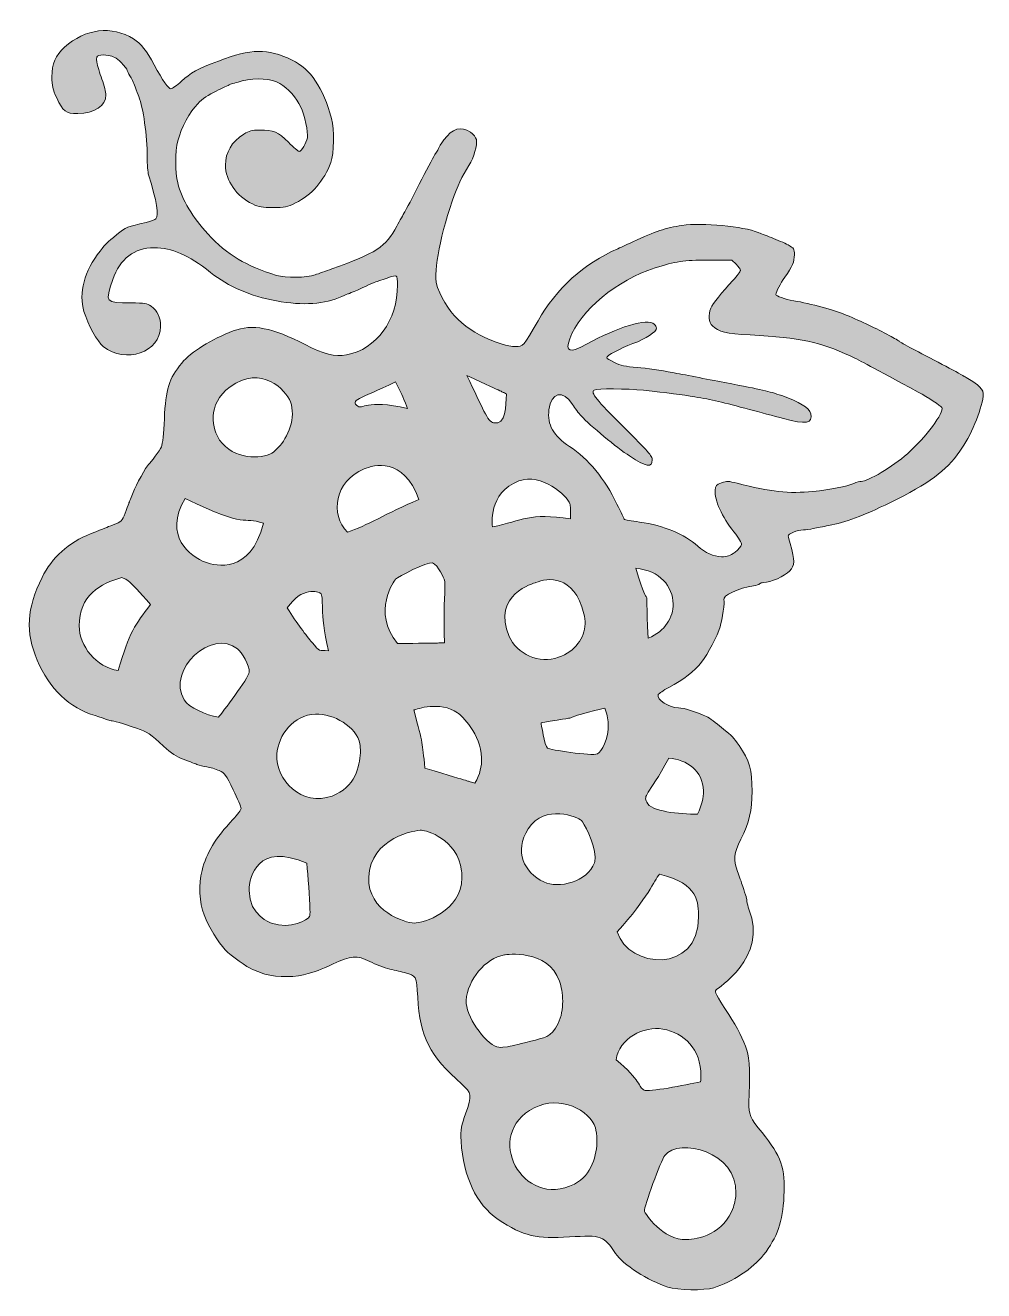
# Model space of a CAD drawing. Header units: inches. Extents: x 22 to 188, y -254 to -35.
import ezdxf

# ---------------------------------------------------------------- set-up
doc = ezdxf.new("R2010")
doc.units = ezdxf.units.IN
doc.header["$MEASUREMENT"] = 0
doc.layers.add('_U+0421_U+043B_U+043E_U+0439 1', color=7, linetype='Continuous')

msp = doc.modelspace()

# ---------------------------------------------------------------- hatches: boundary and pattern name
at = {"layer": '_U+0421_U+043B_U+043E_U+0439 1', "true_color": 0x875aa5}
h = msp.add_hatch(color=205, dxfattribs=at)
h.dxf.hatch_style = 2
edge = h.paths.add_edge_path()
edge.add_spline(control_points=[(187.43, -97.63), (187.01, -97.22), (186.36, -96.73), (185.99, -96.55), (185.62, -96.36), (185.16, -96.08), (184.95, -95.92), (184.75, -95.77), (183.25, -94.94), (181.62, -94.09), (180, -93.24), (177.61, -91.99), (176.32, -91.31), (175.03, -90.64), (173.83, -89.97), (173.66, -89.83), (173.48, -89.68), (172.65, -89.2), (171.81, -88.75), (169.56, -87.54), (167.06, -86.35), (164.36, -85.2), (162.36, -84.34), (158.25, -83.23), (155.24, -82.73), (153.65, -82.46), (152.16, -81.92), (152.16, -81.62), (152.16, -81.24), (152.95, -79.7), (153.7, -78.63), (155.02, -76.76), (155.36, -75.96), (155.36, -74.76), (155.36, -73.72), (155.31, -73.63), (154.28, -73.05), (153.68, -72.72), (152.38, -72.15), (151.38, -71.78), (150.38, -71.41), (149.35, -71.02), (149.08, -70.9), (146.52, -69.81), (139.48, -69.16), (135.88, -69.68), (133.05, -70.09), (131.29, -70.68), (127.38, -72.51), (126.7, -72.83), (125.51, -73.36), (124.75, -73.7), (118.87, -76.28), (114.05, -80.63), (110.92, -86.2), (108.42, -90.64), (108.34, -90.73), (107, -90.68), (106.41, -90.66), (105.37, -90.46), (104.69, -90.25), (98.95, -88.45), (95.5, -85.43), (93.5, -80.45), (92.67, -78.37), (93.7, -72.32), (96.06, -65.44), (96.98, -62.78), (97.7, -61.22), (98.94, -59.26), (99.82, -57.87), (100.43, -55.75), (100.23, -54.8), (100.15, -54.39), (99.73, -53.88), (99.19, -53.51), (97.55, -52.39), (96.07, -52.83), (94.61, -54.86), (94.12, -55.55), (93.72, -56.16), (93.72, -56.23), (93.72, -56.3), (93.42, -56.83), (93.06, -57.4), (92.69, -57.98), (91.46, -60.28), (90.32, -62.52), (89.18, -64.76), (88.05, -66.92), (87.81, -67.33), (87.57, -67.74), (86.96, -68.85), (86.45, -69.8), (84.53, -73.39), (82.87, -74.48), (75.15, -77.22), (74.17, -77.56), (72.88, -78.02), (72.27, -78.24), (70.86, -78.75), (67.12, -78.8), (65.61, -78.33), (60.17, -76.66), (57.17, -74.85), (53.67, -71.12), (51.07, -68.36), (49.22, -65.23), (48.46, -62.31), (47.99, -60.51), (48, -56.84), (48.48, -55), (49.08, -52.71), (50.55, -49.95), (51.92, -48.57), (52.72, -47.76), (53.85, -46.99), (55.13, -46.38), (56.22, -45.86), (57.28, -45.35), (57.49, -45.25), (57.7, -45.15), (58.67, -44.87), (59.64, -44.63), (62.11, -44.03), (64.68, -44.21), (66.18, -45.09), (67.53, -45.88), (69.08, -47.6), (69.77, -49.07), (70.48, -50.57), (71.11, -53.52), (70.93, -54.46), (70.75, -55.42), (69.91, -56.84), (69.52, -56.84), (69.37, -56.84), (68.52, -56.13), (67.65, -55.25), (65.87, -53.46), (65.13, -53.15), (62.64, -53.15), (61.29, -53.14), (60.84, -53.26), (59.92, -53.84), (57.8, -55.19), (56.73, -56.98), (56.73, -59.21), (56.73, -61.85), (58.68, -64.65), (61.42, -65.95), (62.57, -66.49), (63.11, -66.59), (65, -66.59), (67.02, -66.59), (67.37, -66.51), (68.89, -65.77), (71.68, -64.39), (73.85, -61.91), (75, -58.77), (75.58, -57.17), (75.65, -53.09), (75.12, -51.12), (73.72, -45.88), (71.43, -42.49), (68.27, -41), (63.91, -38.94), (61.29, -38.98), (55.5, -41.18), (52.01, -42.5), (50.62, -43.26), (49.11, -44.66), (48.31, -45.39), (47.49, -45.99), (47.28, -45.99), (46.81, -45.99), (45.85, -44.6), (44.38, -41.83), (43.14, -39.47), (42.06, -38.12), (40.82, -37.35), (36.99, -34.98), (32.43, -35.53), (28.82, -38.79), (27.28, -40.18), (26.65, -41.67), (26.65, -43.9), (26.65, -45.51), (26.77, -46.03), (27.48, -47.55), (28.62, -50.01), (28.96, -50.26), (31.15, -50.26), (33.99, -50.26), (36.02, -48.92), (36.02, -47.06), (36.02, -46.6), (35.7, -45.37), (35.31, -44.32), (34.91, -43.27), (34.52, -41.95), (34.44, -41.38), (34.31, -40.48), (34.36, -40.33), (34.81, -40.19), (35.1, -40.1), (35.83, -40.1), (36.44, -40.19), (37.31, -40.32), (37.79, -40.59), (38.64, -41.44), (39.23, -42.04), (39.72, -42.65), (39.72, -42.8), (39.72, -42.95), (39.93, -43.37), (40.18, -43.73), (40.43, -44.09), (40.83, -44.94), (41.07, -45.62), (41.3, -46.3), (41.59, -47.08), (41.7, -47.35), (42.48, -49.21), (43.17, -54.13), (43.17, -57.81), (43.17, -59.09), (43.28, -60.48), (43.4, -60.9), (44.84, -65.57), (45.23, -67.87), (44.68, -68.52), (44.53, -68.7), (43.77, -68.99), (42.99, -69.16), (39.8, -69.85), (39.41, -70.01), (37.91, -71.25), (36.09, -72.76), (36.12, -72.72), (35.01, -74.11), (32.27, -77.56), (31.24, -81.39), (32.21, -84.6), (32.88, -86.84), (34.55, -89.86), (35.54, -90.65), (39.44, -93.74), (45.47, -91.64), (45.48, -87.19), (45.49, -85.58), (44.98, -84.5), (43.85, -83.69), (43.13, -83.17), (42.77, -83.12), (40.34, -83.11), (35.84, -83.09), (35.83, -83.08), (37.22, -79.05), (38.46, -75.44), (40.92, -73.55), (44.37, -73.55), (47.48, -73.55), (50.23, -74.75), (54.14, -77.83), (57.29, -80.3), (61.07, -81.93), (65.58, -82.76), (70.09, -83.59), (74.03, -83.33), (76.89, -82), (77.46, -81.73), (77.99, -81.51), (78.05, -81.51), (78.12, -81.51), (78.81, -81.22), (79.6, -80.87), (82.02, -79.77), (82.66, -79.49), (83.33, -79.28), (83.69, -79.17), (84.46, -78.9), (85.04, -78.69), (85.63, -78.47), (86.21, -78.36), (86.34, -78.44), (86.47, -78.52), (86.57, -79.21), (86.57, -79.99), (86.56, -86.16), (82.94, -91.12), (77.71, -92.12), (75.79, -92.48), (73.65, -91.95), (70.54, -90.33), (64.83, -87.36), (61.43, -86.72), (58.09, -87.97), (54.28, -89.4), (50.77, -91.59), (49.16, -93.53), (46.92, -96.24), (46.37, -98.01), (46.14, -103.22), (46.03, -105.74), (45.84, -107.57), (45.63, -108.03), (45.33, -108.68), (43.82, -110.78), (43.4, -111.11), (43.02, -111.42), (41.2, -114.7), (40.71, -115.98), (40.41, -116.76), (40.07, -117.63), (39.96, -117.9), (39.85, -118.17), (39.57, -118.92), (39.34, -119.56), (38.84, -120.93), (38.72, -121.05), (37.25, -121.6), (36.03, -122.06), (35.9, -122.11), (33.43, -123.09), (29.48, -124.67), (26.65, -127.2), (24.94, -130.69), (22.27, -136.14), (22.04, -140.12), (24.11, -145.05), (26.17, -149.97), (29.77, -153.4), (34.17, -154.65), (34.99, -154.89), (35.84, -155.17), (36.08, -155.3), (36.31, -155.42), (36.68, -155.52), (36.9, -155.52), (37.3, -155.52), (38.73, -155.94), (41.32, -156.81), (43.13, -157.42), (43.79, -157.86), (46.01, -159.94), (47.37, -161.22), (48.12, -161.7), (49.58, -162.26), (50.6, -162.64), (51.65, -163.05), (51.93, -163.16), (52.2, -163.28), (52.9, -163.44), (53.48, -163.52), (54.06, -163.6), (55.03, -163.9), (55.63, -164.18), (56.65, -164.66), (56.82, -164.88), (58.09, -167.5), (58.83, -169.05), (59.45, -170.5), (59.45, -170.72), (59.45, -170.95), (58.81, -171.82), (58.03, -172.65), (54.99, -175.9), (53.47, -178.42), (52.67, -181.49), (52.05, -183.85), (52.21, -187.08), (53.04, -189.19), (53.93, -191.45), (55.41, -193.88), (56.71, -195.24), (57.74, -196.31), (60.49, -198.3), (61.42, -198.65), (61.89, -198.83), (62.5, -199.07), (62.77, -199.18), (64.69, -199.96), (68.03, -200.13), (70.29, -199.56), (72.52, -199), (73.09, -198.78), (75.38, -197.68), (78.43, -196.22), (79.54, -196.15), (81.77, -197.28), (82.71, -197.76), (84.26, -198.34), (85.21, -198.57), (86.16, -198.8), (87.38, -199.09), (87.92, -199.22), (89.78, -199.67), (89.84, -199.78), (90.06, -203.43), (90.5, -210.5), (91.99, -213.46), (97.74, -218.56), (99.44, -220.08), (99.48, -220.39), (98.37, -223.66), (97.71, -225.6), (97.44, -226.31), (97.58, -228.41), (98.02, -234.69), (100.16, -239.23), (104, -242.02), (108.54, -244.9), (110.6, -245.4), (116.4, -245.02), (121.93, -244.66), (122.34, -244.8), (124.36, -247.89), (125.6, -249.78), (130.04, -252.63), (133.42, -253.71), (135.18, -254.27), (139.7, -254.33), (141.4, -253.82), (144.53, -252.87), (148.21, -250.44), (150.02, -248.13), (152.38, -245.13), (153.34, -242.34), (153.56, -237.97), (153.8, -233.06), (153.09, -231.02), (149.75, -226.93), (147.74, -224.46), (147.38, -223.65), (147.48, -221.75), (147.72, -217.25), (147.59, -214.08), (147.12, -212.62), (146.54, -210.83), (145.49, -208.77), (143.98, -206.45), (141.62, -202.82), (141.53, -202.64), (141.78, -202.19), (141.91, -201.96), (150.86, -196.6), (147.48, -188.2), (147.12, -187.31), (147.1, -186.25), (146.99, -185.98), (146.88, -185.71), (146.62, -184.93), (146.41, -184.25), (146.2, -183.57), (145.8, -182.41), (145.52, -181.67), (144.73, -179.58), (144.84, -178.53), (146.09, -176.04), (147.53, -173.19), (148.01, -171.14), (148.02, -167.75), (148.04, -164.07), (147.55, -162.33), (145.77, -159.83), (144.71, -158.34), (144.79, -158.42), (142.73, -156.69), (141.82, -155.92), (140.66, -155.07), (140.14, -154.81), (138.78, -154.11), (136.16, -153.3), (135.3, -153.3), (133.61, -153.3), (131.43, -151.86), (131.77, -150.98), (131.84, -150.81), (132.66, -150.26), (133.61, -149.76), (136.1, -148.46), (138.08, -146.92), (139.27, -145.36), (140.35, -143.96), (142.03, -140.77), (142.5, -139.23), (142.86, -138.04), (143.32, -134.81), (143.16, -134.55), (142.76, -133.91), (145.77, -132.49), (148.28, -132.14), (148.79, -132.07), (149.27, -131.92), (149.34, -131.8), (149.42, -131.68), (149.72, -131.59), (150.01, -131.58), (151.24, -131.58), (153.72, -130.47), (154.53, -129.58), (155.46, -128.56), (155.48, -127.85), (154.63, -124.8), (154.47, -124.26), (154.33, -123.67), (154.3, -123.49), (154.25, -123.12), (155.89, -122.47), (156.92, -122.46), (157.3, -122.46), (158.08, -122.36), (158.64, -122.23), (159.21, -122.1), (160.4, -121.87), (161.28, -121.7), (164.18, -121.17), (167.32, -120), (171.92, -117.74), (178.83, -114.35), (181.55, -112.35), (184.07, -108.81), (185.92, -106.21), (187.75, -101.86), (188.09, -99.26), (188.18, -98.53), (188.08, -98.26), (187.43, -97.63)], knot_values=[0, 0, 0, 0, 1, 1, 1, 2, 2, 2, 3, 3, 3, 4, 4, 4, 5, 5, 5, 6, 6, 6, 7, 7, 7, 8, 8, 8, 9, 9, 9, 10, 10, 10, 11, 11, 11, 12, 12, 12, 13, 13, 13, 14, 14, 14, 15, 15, 15, 16, 16, 16, 17, 17, 17, 18, 18, 18, 19, 19, 19, 20, 20, 20, 21, 21, 21, 22, 22, 22, 23, 23, 23, 24, 24, 24, 25, 25, 25, 26, 26, 26, 27, 27, 27, 28, 28, 28, 29, 29, 29, 30, 30, 30, 31, 31, 31, 32, 32, 32, 33, 33, 33, 34, 34, 34, 35, 35, 35, 36, 36, 36, 37, 37, 37, 38, 38, 38, 39, 39, 39, 40, 40, 40, 41, 41, 41, 42, 42, 42, 43, 43, 43, 44, 44, 44, 45, 45, 45, 46, 46, 46, 47, 47, 47, 48, 48, 48, 49, 49, 49, 50, 50, 50, 51, 51, 51, 52, 52, 52, 53, 53, 53, 54, 54, 54, 55, 55, 55, 56, 56, 56, 57, 57, 57, 58, 58, 58, 59, 59, 59, 60, 60, 60, 61, 61, 61, 62, 62, 62, 63, 63, 63, 64, 64, 64, 65, 65, 65, 66, 66, 66, 67, 67, 67, 68, 68, 68, 69, 69, 69, 70, 70, 70, 71, 71, 71, 72, 72, 72, 73, 73, 73, 74, 74, 74, 75, 75, 75, 76, 76, 76, 77, 77, 77, 78, 78, 78, 79, 79, 79, 80, 80, 80, 81, 81, 81, 82, 82, 82, 83, 83, 83, 84, 84, 84, 85, 85, 85, 86, 86, 86, 87, 87, 87, 88, 88, 88, 89, 89, 89, 90, 90, 90, 91, 91, 91, 92, 92, 92, 93, 93, 93, 94, 94, 94, 95, 95, 95, 96, 96, 96, 97, 97, 97, 98, 98, 98, 99, 99, 99, 100, 100, 100, 101, 101, 101, 102, 102, 102, 103, 103, 103, 104, 104, 104, 105, 105, 105, 106, 106, 106, 107, 107, 107, 108, 108, 108, 109, 109, 109, 110, 110, 110, 111, 111, 111, 112, 112, 112, 113, 113, 113, 114, 114, 114, 115, 115, 115, 116, 116, 116, 117, 117, 117, 118, 118, 118, 119, 119, 119, 120, 120, 120, 121, 121, 121, 122, 122, 122, 123, 123, 123, 124, 124, 124, 125, 125, 125, 126, 126, 126, 127, 127, 127, 128, 128, 128, 129, 129, 129, 130, 130, 130, 131, 131, 131, 132, 132, 132, 133, 133, 133, 134, 134, 134, 135, 135, 135, 136, 136, 136, 137, 137, 137, 138, 138, 138, 139, 139, 139, 140, 140, 140, 141, 141, 141, 142, 142, 142, 143, 143, 143, 144, 144, 144, 145, 145, 145, 146, 146, 146, 147, 147, 147, 148, 148, 148, 149, 149, 149, 150, 150, 150, 151, 151, 151, 152, 152, 152, 153, 153, 153, 154, 154, 154, 155, 155, 155, 156, 156, 156, 157, 157, 157, 158, 158, 158, 159, 159, 159, 160, 160, 160, 161, 161, 161, 162, 162, 162, 163, 163, 163, 164, 164, 164, 165, 165, 165, 166, 166, 166, 167, 167, 167, 168, 168, 168, 169, 169, 169, 170, 170, 170, 171, 171, 171, 172, 172, 172, 173, 173, 173, 174, 174, 174, 175, 175, 175, 176, 176, 176, 176], degree=3, periodic=1)
edge = h.paths.add_edge_path()
edge.add_spline(control_points=[(38.12, -146.84), (34.32, -146.26), (31.4, -142.59), (31.37, -139.07), (31.33, -133.9), (35.04, -131.72), (38.78, -130.7), (39.92, -131.28), (39.55, -130.63), (43.76, -135.41), (41, -138.86), (40.12, -140.16), (38.12, -146.84)], knot_values=[0, 0, 0, 0, 1, 1, 1, 2, 2, 2, 3, 3, 3, 4, 4, 4, 4], degree=3, periodic=1)
edge = h.paths.add_edge_path()
edge.add_spline(control_points=[(107.61, -113.97), (111.57, -112.54), (115.97, -116.49), (116.44, -117.91), (116.5, -118.1), (116.53, -118.4), (116.54, -118.83), (116.55, -119.26), (116.54, -119.83), (116.53, -120.54), (109.37, -119.42), (108.34, -120.86), (103.01, -121.92), (103.01, -121.84), (102.16, -115.94), (107.61, -113.97)], knot_values=[0, 0, 0, 0, 1, 1, 1, 2, 2, 2, 3, 3, 3, 4, 4, 4, 5, 5, 5, 5], degree=3, periodic=1)
edge = h.paths.add_edge_path()
edge.add_spline(control_points=[(105.92, -140.92), (102.78, -133.6), (110.35, -131.65), (110.52, -131.58), (112.52, -130.75), (117.14, -130.07), (118.88, -136.98), (119.03, -137.57), (119.1, -138.16), (119.08, -138.74), (119, -141.23), (117.38, -143.45), (114.49, -144.54), (111.16, -145.8), (107.21, -143.92), (105.92, -140.92)], knot_values=[0, 0, 0, 0, 1, 1, 1, 2, 2, 2, 3, 3, 3, 4, 4, 4, 5, 5, 5, 5], degree=3, periodic=1)
edge = h.paths.add_edge_path()
edge.add_spline(control_points=[(118.47, -172.83), (118.69, -173.02), (120.83, -176.74), (120.83, -179.2), (120.83, -179.55), (120.79, -179.87), (120.69, -180.16), (119.52, -183.5), (114.45, -184.68), (111.93, -183.48), (108.47, -181.83), (106.73, -178.2), (109.23, -174.28), (112.09, -169.8), (117.84, -172.28), (118.47, -172.83)], knot_values=[0, 0, 0, 0, 1, 1, 1, 2, 2, 2, 3, 3, 3, 4, 4, 4, 5, 5, 5, 5], degree=3, periodic=1)
edge = h.paths.add_edge_path()
edge.add_spline(control_points=[(105.46, -98.9), (105.34, -100.93), (105.4, -104.3), (103.21, -103.91), (102.18, -103.73), (101.33, -101.36), (98.58, -95.7), (105.94, -99.08), (104.2, -98.26), (105.46, -98.9)], knot_values=[0, 0, 0, 0, 1, 1, 1, 2, 2, 2, 3, 3, 3, 3], degree=3, periodic=1)
edge = h.paths.add_edge_path()
edge.add_spline(control_points=[(92.65, -128.18), (93.56, -128.44), (94.68, -131.01), (94.71, -131.14), (94.87, -131.77), (94.65, -134.36), (94.64, -138.02), (94.63, -139.24), (94.65, -140.58), (94.72, -142.01), (93.48, -142.06), (94.72, -142.06), (86.54, -142.15), (82.08, -136.59), (86.02, -131.22), (86.23, -131.01), (86.63, -130.62), (91.66, -127.9), (92.65, -128.18)], knot_values=[0, 0, 0, 0, 1, 1, 1, 2, 2, 2, 3, 3, 3, 4, 4, 4, 5, 5, 5, 6, 6, 6, 6], degree=3, periodic=1)
edge = h.paths.add_edge_path()
edge.add_spline(control_points=[(86.22, -96.8), (87.46, -99.34), (87.12, -98.56), (88.32, -101.38), (80.93, -99.73), (80.51, -101.63), (79.68, -101.01), (78.29, -99.98), (79.71, -99.86), (86.22, -96.8)], knot_values=[0, 0, 0, 0, 1, 1, 1, 2, 2, 2, 3, 3, 3, 3], degree=3, periodic=1)
edge = h.paths.add_edge_path()
edge.add_spline(control_points=[(80.77, -111.88), (82.38, -111.21), (87.52, -109.64), (90.27, -117.18), (84.6, -119.61), (81.16, -121.74), (77.89, -122.85), (74.78, -119.76), (75.69, -113.97), (80.77, -111.88)], knot_values=[0, 0, 0, 0, 1, 1, 1, 2, 2, 2, 3, 3, 3, 3], degree=3, periodic=1)
edge = h.paths.add_edge_path()
edge.add_spline(control_points=[(73.17, -133.4), (73.99, -134.16), (72.86, -136.47), (74.61, -143.39), (72.88, -143.34), (73.15, -143.63), (71.75, -141.97), (70.78, -140.82), (69.07, -138.64), (67.46, -135.97), (69.9, -132.24), (72.92, -133.17), (73.17, -133.4)], knot_values=[0, 0, 0, 0, 1, 1, 1, 2, 2, 2, 3, 3, 3, 4, 4, 4, 4], degree=3, periodic=1)
edge = h.paths.add_edge_path()
edge.add_spline(control_points=[(57.54, -97.66), (63, -93.69), (67.25, -98.22), (67.99, -100.25), (68.25, -100.94), (68.35, -101.65), (68.34, -102.36), (68.3, -105.42), (66.11, -108.35), (64.79, -109.13), (62.96, -110.21), (58.12, -110.33), (55.73, -106.89), (54.49, -105.1), (53.38, -100.68), (57.54, -97.66)], knot_values=[0, 0, 0, 0, 1, 1, 1, 2, 2, 2, 3, 3, 3, 4, 4, 4, 5, 5, 5, 5], degree=3, periodic=1)
edge = h.paths.add_edge_path()
edge.add_spline(control_points=[(49.73, -117), (60.98, -122.45), (59.39, -119.93), (63.34, -121.31), (60.96, -130.27), (55.09, -128.69), (53.26, -128.05), (50.67, -127.15), (45.88, -123.47), (49.73, -117)], knot_values=[0, 0, 0, 0, 1, 1, 1, 2, 2, 2, 3, 3, 3, 3], degree=3, periodic=1)
edge = h.paths.add_edge_path()
edge.add_spline(control_points=[(55.5, -154.94), (53.38, -154.51), (50.37, -153.3), (49.55, -151.88), (46.54, -146.67), (54.34, -139.45), (58.85, -143.09), (59.51, -143.63), (60.96, -145.97), (60.86, -147.1), (60.77, -148.15), (56.14, -154.2), (55.5, -154.94)], knot_values=[0, 0, 0, 0, 1, 1, 1, 2, 2, 2, 3, 3, 3, 4, 4, 4, 4], degree=3, periodic=1)
edge = h.paths.add_edge_path()
edge.add_spline(control_points=[(71.31, -189.49), (71.01, -190.04), (68.07, -191.81), (64.71, -190.61), (64.65, -190.59), (60.86, -189.39), (60.84, -184.95), (60.83, -182.54), (62.3, -176.56), (70.84, -180.22), (71.05, -182.47), (71.37, -186.27), (71.39, -188.25), (71.4, -188.91), (71.38, -189.36), (71.31, -189.49)], knot_values=[0, 0, 0, 0, 1, 1, 1, 2, 2, 2, 3, 3, 3, 4, 4, 4, 5, 5, 5, 5], degree=3, periodic=1)
edge = h.paths.add_edge_path()
edge.add_spline(control_points=[(80.12, -161.12), (80.04, -163.35), (79.23, -167.12), (75.22, -168.58), (70.01, -170.49), (65.35, -165.85), (65.65, -161.32), (65.87, -157.99), (68.53, -154.53), (72.33, -154.38), (75.46, -154.26), (79.48, -156.55), (80.04, -159.55), (80.08, -159.81), (80.14, -160.38), (80.12, -161.12)], knot_values=[0, 0, 0, 0, 1, 1, 1, 2, 2, 2, 3, 3, 3, 4, 4, 4, 5, 5, 5, 5], degree=3, periodic=1)
edge = h.paths.add_edge_path()
edge.add_spline(control_points=[(89.42, -190.6), (87.93, -190.58), (81.35, -188.61), (81.58, -182.66), (81.84, -175.74), (89.82, -174.46), (90.74, -174.51), (91.49, -174.55), (96.93, -175.95), (97.67, -181.56), (97.72, -181.98), (97.75, -182.39), (97.74, -182.78), (97.65, -188.59), (91.05, -190.63), (89.42, -190.6)], knot_values=[0, 0, 0, 0, 1, 1, 1, 2, 2, 2, 3, 3, 3, 4, 4, 4, 5, 5, 5, 5], degree=3, periodic=1)
edge = h.paths.add_edge_path()
edge.add_spline(control_points=[(91.32, -163.74), (90.8, -159.03), (91.05, -159.93), (89.4, -153.67), (89.95, -153.52), (93.81, -152.07), (96.97, -154.15), (97.7, -154.63), (101.01, -157.86), (101.14, -161.99), (101.18, -163.36), (100.87, -164.84), (99.98, -166.34), (97.86, -165.74), (100.56, -166.53), (91.32, -163.74)], knot_values=[0, 0, 0, 0, 1, 1, 1, 2, 2, 2, 3, 3, 3, 4, 4, 4, 5, 5, 5, 5], degree=3, periodic=1)
edge = h.paths.add_edge_path()
edge.add_spline(control_points=[(103.79, -212.05), (101.68, -211.46), (98.29, -206.58), (98.46, -204.02), (98.69, -200.4), (101.8, -196.71), (105.1, -196.12), (105.37, -196.07), (112.63, -195.04), (114.64, -200.66), (114.97, -201.58), (115.19, -202.84), (115.2, -204.15), (115.2, -205.47), (114.98, -206.85), (114.41, -208.01), (113.21, -210.5), (111.95, -210.5), (109.66, -211.07), (107.17, -211.69), (106.08, -212.01), (105.6, -212.06), (104.21, -212.21), (104.34, -212.21), (103.79, -212.05)], knot_values=[0, 0, 0, 0, 1, 1, 1, 2, 2, 2, 3, 3, 3, 4, 4, 4, 5, 5, 5, 6, 6, 6, 7, 7, 7, 8, 8, 8, 8], degree=3, periodic=1)
edge = h.paths.add_edge_path()
edge.add_spline(control_points=[(117.22, -235.85), (108.27, -240.39), (101.18, -227.22), (110.25, -222.63), (114.72, -220.37), (119.95, -223.04), (120.86, -226.08), (121.01, -226.61), (121.12, -227.35), (121.13, -228.2), (121.15, -230.75), (120.29, -234.3), (117.22, -235.85)], knot_values=[0, 0, 0, 0, 1, 1, 1, 2, 2, 2, 3, 3, 3, 4, 4, 4, 4], degree=3, periodic=1)
edge = h.paths.add_edge_path()
edge.add_spline(control_points=[(121.21, -161.28), (120.3, -161.71), (112.79, -160.51), (112.55, -160.31), (112.07, -159.9), (111.45, -155.92), (111.44, -155.88), (121.03, -154.31), (112.22, -155.9), (122.48, -153.33), (122.87, -154.25), (123.05, -155.18), (123.09, -156.06), (123.19, -158.7), (121.96, -160.92), (121.21, -161.28)], knot_values=[0, 0, 0, 0, 1, 1, 1, 2, 2, 2, 3, 3, 3, 4, 4, 4, 5, 5, 5, 5], degree=3, periodic=1)
edge = h.paths.add_edge_path()
edge.add_spline(control_points=[(124.45, -214.29), (124.96, -210.62), (129.3, -208.37), (132.56, -208.98), (136.2, -209.65), (139.21, -212.37), (139.15, -217.13), (139.15, -217.45), (139.13, -217.78), (139.1, -218.11), (136.44, -218.71), (130.02, -219.92), (129.31, -219.57), (128.36, -219.12), (128.75, -217.85), (124.45, -214.29)], knot_values=[0, 0, 0, 0, 1, 1, 1, 2, 2, 2, 3, 3, 3, 4, 4, 4, 5, 5, 5, 5], degree=3, periodic=1)
edge = h.paths.add_edge_path()
edge.add_spline(control_points=[(124.65, -192.15), (130.17, -185.98), (130.91, -183.38), (132, -182.13), (138.85, -183.72), (138.72, -187.23), (138.73, -189.54), (138.77, -199.54), (126.62, -198.47), (124.65, -192.15)], knot_values=[0, 0, 0, 0, 1, 1, 1, 2, 2, 2, 3, 3, 3, 3], degree=3, periodic=1)
edge = h.paths.add_edge_path()
edge.add_spline(control_points=[(145.23, -237.45), (145.2, -238.19), (145.05, -238.99), (144.78, -239.83), (143.25, -244.54), (138.49, -245.43), (136.7, -245.48), (132.53, -245.6), (129.42, -240.9), (129.36, -240.51), (129.26, -239.88), (132.23, -231.72), (132.88, -230.89), (135.36, -227.73), (145.52, -230.25), (145.23, -237.45)], knot_values=[0, 0, 0, 0, 1, 1, 1, 2, 2, 2, 3, 3, 3, 4, 4, 4, 5, 5, 5, 5], degree=3, periodic=1)
edge = h.paths.add_edge_path()
edge.add_spline(control_points=[(133.6, -162.02), (136.68, -162.26), (139.55, -164.19), (139.59, -167.7), (139.6, -168.86), (139.3, -170.21), (138.59, -171.72), (135.41, -171.74), (130.47, -171.28), (129.76, -169.66), (129.19, -168.33), (129.79, -168.94), (133.6, -162.02)], knot_values=[0, 0, 0, 0, 1, 1, 1, 2, 2, 2, 3, 3, 3, 4, 4, 4, 4], degree=3, periodic=1)
edge = h.paths.add_edge_path()
edge.add_spline(control_points=[(130.03, -141.24), (129.36, -128.89), (130.6, -138.58), (127.88, -129.11), (132.03, -129.44), (134.33, -132.31), (134.35, -135.28), (134.37, -137.59), (133, -139.96), (130.03, -141.24)], knot_values=[0, 0, 0, 0, 1, 1, 1, 2, 2, 2, 3, 3, 3, 3], degree=3, periodic=1)
edge = h.paths.add_edge_path()
edge.add_spline(control_points=[(174.97, -109.24), (172.34, -111.54), (168.15, -114.04), (166.94, -114.04), (166.72, -114.04), (166.15, -114.2), (165.67, -114.4), (164.44, -114.91), (161.61, -115.47), (158.59, -115.78), (154.46, -116.21), (151.2, -115.86), (145.45, -114.37), (143.94, -113.98), (143.66, -113.97), (142.73, -114.3), (141.79, -114.62), (141.69, -114.74), (141.62, -115.59), (141.48, -117.29), (142.79, -120.18), (144.89, -122.79), (145.72, -123.83), (146.25, -124.71), (146.2, -125), (146.17, -125.27), (145.65, -125.85), (145.07, -126.3), (144.17, -126.98), (143.8, -127.11), (142.73, -127.1), (141.4, -127.09), (139.88, -126.41), (138.61, -125.27), (136.26, -123.15), (132.83, -121.72), (128.53, -121.09), (127.13, -120.88), (125.95, -120.68), (125.91, -120.64), (125.88, -120.61), (125.29, -119.41), (124.6, -117.98), (122.5, -113.61), (119.64, -110.14), (116.39, -107.99), (113.54, -106.11), (112.5, -104.26), (112.81, -101.64), (113.17, -98.57), (115.26, -98.09), (116.89, -100.7), (117.28, -101.32), (117.97, -102.23), (118.43, -102.73), (119.88, -104.31), (124.64, -108.24), (126.8, -109.64), (129.74, -111.56), (130.72, -111.72), (130.72, -110.28), (130.72, -109.63), (130.04, -108.86), (125.8, -104.65), (120.99, -99.9), (119.99, -98.64), (120.67, -98.21), (121.11, -97.93), (126.35, -97.95), (129.2, -98.25), (133.34, -98.69), (135.96, -99.02), (138.12, -99.38), (140.99, -99.87), (142.98, -100.33), (147.61, -101.58), (149.24, -102.02), (151.88, -102.73), (153.47, -103.16), (157.35, -104.21), (158.61, -103.98), (158.19, -102.31), (157.93, -101.27), (156.25, -100.22), (153.16, -99.18), (150.72, -98.35), (150.09, -98.21), (143.3, -96.91), (140.11, -96.3), (136.01, -95.51), (134.18, -95.16), (132.35, -94.8), (129.64, -94.42), (128.16, -94.3), (126.06, -94.12), (125.18, -93.93), (124.15, -93.43), (123.43, -93.08), (122.83, -92.71), (122.83, -92.61), (122.83, -92.23), (125.06, -91.03), (127.37, -90.16), (129.66, -89.3), (131.46, -88.11), (131.46, -87.45), (131.46, -87.3), (131.28, -87), (131.05, -86.77), (129.98, -85.7), (124.59, -87.31), (119.34, -90.26), (116.48, -91.87), (115.57, -91.58), (116.41, -89.32), (118.25, -84.41), (124.59, -79.15), (131.22, -77.03), (134.78, -75.9), (136.14, -75.7), (140.39, -75.69), (140.39, -75.69), (144.5, -75.68), (144.5, -75.68), (144.5, -75.68), (145.26, -76.4), (145.26, -76.4), (145.67, -76.8), (146.01, -77.28), (146.01, -77.47), (146.01, -77.66), (145.42, -78.44), (144.7, -79.21), (142.78, -81.28), (141.22, -83.23), (140.88, -84.02), (140.4, -85.15), (140.51, -86.5), (141.15, -87.09), (142.24, -88.13), (143.47, -88.42), (147.72, -88.66), (156.6, -89.16), (159.72, -89.82), (165.03, -92.3), (166.87, -93.16), (168.73, -94.15), (176.83, -98.56), (178.57, -99.5), (180.71, -100.9), (180.91, -101.22), (181.41, -102.04), (178.12, -106.48), (174.97, -109.24)], knot_values=[0, 0, 0, 0, 1, 1, 1, 2, 2, 2, 3, 3, 3, 4, 4, 4, 5, 5, 5, 6, 6, 6, 7, 7, 7, 8, 8, 8, 9, 9, 9, 10, 10, 10, 11, 11, 11, 12, 12, 12, 13, 13, 13, 14, 14, 14, 15, 15, 15, 16, 16, 16, 17, 17, 17, 18, 18, 18, 19, 19, 19, 20, 20, 20, 21, 21, 21, 22, 22, 22, 23, 23, 23, 24, 24, 24, 25, 25, 25, 26, 26, 26, 27, 27, 27, 28, 28, 28, 29, 29, 29, 30, 30, 30, 31, 31, 31, 32, 32, 32, 33, 33, 33, 34, 34, 34, 35, 35, 35, 36, 36, 36, 37, 37, 37, 38, 38, 38, 39, 39, 39, 40, 40, 40, 41, 41, 41, 42, 42, 42, 43, 43, 43, 44, 44, 44, 45, 45, 45, 46, 46, 46, 47, 47, 47, 48, 48, 48, 49, 49, 49, 50, 50, 50, 51, 51, 51, 51], degree=3, periodic=1)

# ---------------------------------------------------------------- linework, layer by layer
at = {"layer": '_U+0421_U+043B_U+043E_U+0439 1', "color": 205, "lineweight": 5, "true_color": 0x875aa5}
for points, knots in [([(187.43, -97.63), (187.01, -97.22), (186.36, -96.73), (185.99, -96.55), (185.62, -96.36), (185.16, -96.08), (184.95, -95.92), (184.75, -95.77), (183.25, -94.94), (181.62, -94.09), (180, -93.24), (177.61, -91.99), (176.32, -91.31), (175.03, -90.64), (173.83, -89.97), (173.66, -89.83), (173.48, -89.68), (172.65, -89.2), (171.81, -88.75), (169.56, -87.54), (167.06, -86.35), (164.36, -85.2), (162.36, -84.34), (158.25, -83.23), (155.24, -82.73), (153.65, -82.46), (152.16, -81.92), (152.16, -81.62), (152.16, -81.24), (152.95, -79.7), (153.7, -78.63), (155.02, -76.76), (155.36, -75.96), (155.36, -74.76), (155.36, -73.72), (155.31, -73.63), (154.28, -73.05), (153.68, -72.72), (152.38, -72.15), (151.38, -71.78), (150.38, -71.41), (149.35, -71.02), (149.08, -70.9), (146.52, -69.81), (139.48, -69.16), (135.88, -69.68), (133.05, -70.09), (131.29, -70.68), (127.38, -72.51), (126.7, -72.83), (125.51, -73.36), (124.75, -73.7), (118.87, -76.28), (114.05, -80.63), (110.92, -86.2), (108.42, -90.64), (108.34, -90.73), (107, -90.68), (106.41, -90.66), (105.37, -90.46), (104.69, -90.25), (98.95, -88.45), (95.5, -85.43), (93.5, -80.45), (92.67, -78.37), (93.7, -72.32), (96.06, -65.44), (96.98, -62.78), (97.7, -61.22), (98.94, -59.26), (99.82, -57.87), (100.43, -55.75), (100.23, -54.8), (100.15, -54.39), (99.73, -53.88), (99.19, -53.51), (97.55, -52.39), (96.07, -52.83), (94.61, -54.86), (94.12, -55.55), (93.72, -56.16), (93.72, -56.23), (93.72, -56.3), (93.42, -56.83), (93.06, -57.4), (92.69, -57.98), (91.46, -60.28), (90.32, -62.52), (89.18, -64.76), (88.05, -66.92), (87.81, -67.33), (87.57, -67.74), (86.96, -68.85), (86.45, -69.8), (84.53, -73.39), (82.87, -74.48), (75.15, -77.22), (74.17, -77.56), (72.88, -78.02), (72.27, -78.24), (70.86, -78.75), (67.12, -78.8), (65.61, -78.33), (60.17, -76.66), (57.17, -74.85), (53.67, -71.12), (51.07, -68.36), (49.22, -65.23), (48.46, -62.31), (47.99, -60.51), (48, -56.84), (48.48, -55), (49.08, -52.71), (50.55, -49.95), (51.92, -48.57), (52.72, -47.76), (53.85, -46.99), (55.13, -46.38), (56.22, -45.86), (57.28, -45.35), (57.49, -45.25), (57.7, -45.15), (58.67, -44.87), (59.64, -44.63), (62.11, -44.03), (64.68, -44.21), (66.18, -45.09), (67.53, -45.88), (69.08, -47.6), (69.77, -49.07), (70.48, -50.57), (71.11, -53.52), (70.93, -54.46), (70.75, -55.42), (69.91, -56.84), (69.52, -56.84), (69.37, -56.84), (68.52, -56.13), (67.65, -55.25), (65.87, -53.46), (65.13, -53.15), (62.64, -53.15), (61.29, -53.14), (60.84, -53.26), (59.92, -53.84), (57.8, -55.19), (56.73, -56.98), (56.73, -59.21), (56.73, -61.85), (58.68, -64.65), (61.42, -65.95), (62.57, -66.49), (63.11, -66.59), (65, -66.59), (67.02, -66.59), (67.37, -66.51), (68.89, -65.77), (71.68, -64.39), (73.85, -61.91), (75, -58.77), (75.58, -57.17), (75.65, -53.09), (75.12, -51.12), (73.72, -45.88), (71.43, -42.49), (68.27, -41), (63.91, -38.94), (61.29, -38.98), (55.5, -41.18), (52.01, -42.5), (50.62, -43.26), (49.11, -44.66), (48.31, -45.39), (47.49, -45.99), (47.28, -45.99), (46.81, -45.99), (45.85, -44.6), (44.38, -41.83), (43.14, -39.47), (42.06, -38.12), (40.82, -37.35), (36.99, -34.98), (32.43, -35.53), (28.82, -38.79), (27.28, -40.18), (26.65, -41.67), (26.65, -43.9), (26.65, -45.51), (26.77, -46.03), (27.48, -47.55), (28.62, -50.01), (28.96, -50.26), (31.15, -50.26), (33.99, -50.26), (36.02, -48.92), (36.02, -47.06), (36.02, -46.6), (35.7, -45.37), (35.31, -44.32), (34.91, -43.27), (34.52, -41.95), (34.44, -41.38), (34.31, -40.48), (34.36, -40.33), (34.81, -40.19), (35.1, -40.1), (35.83, -40.1), (36.44, -40.19), (37.31, -40.32), (37.79, -40.59), (38.64, -41.44), (39.23, -42.04), (39.72, -42.65), (39.72, -42.8), (39.72, -42.95), (39.93, -43.37), (40.18, -43.73), (40.43, -44.09), (40.83, -44.94), (41.07, -45.62), (41.3, -46.3), (41.59, -47.08), (41.7, -47.35), (42.48, -49.21), (43.17, -54.13), (43.17, -57.81), (43.17, -59.09), (43.28, -60.48), (43.4, -60.9), (44.84, -65.57), (45.23, -67.87), (44.68, -68.52), (44.53, -68.7), (43.77, -68.99), (42.99, -69.16), (39.8, -69.85), (39.41, -70.01), (37.91, -71.25), (36.09, -72.76), (36.12, -72.72), (35.01, -74.11), (32.27, -77.56), (31.24, -81.39), (32.21, -84.6), (32.88, -86.84), (34.55, -89.86), (35.54, -90.65), (39.44, -93.74), (45.47, -91.64), (45.48, -87.19), (45.49, -85.58), (44.98, -84.5), (43.85, -83.69), (43.13, -83.17), (42.77, -83.12), (40.34, -83.11), (35.84, -83.09), (35.83, -83.08), (37.22, -79.05), (38.46, -75.44), (40.92, -73.55), (44.37, -73.55), (47.48, -73.55), (50.23, -74.75), (54.14, -77.83), (57.29, -80.3), (61.07, -81.93), (65.58, -82.76), (70.09, -83.59), (74.03, -83.33), (76.89, -82), (77.46, -81.73), (77.99, -81.51), (78.05, -81.51), (78.12, -81.51), (78.81, -81.22), (79.6, -80.87), (82.02, -79.77), (82.66, -79.49), (83.33, -79.28), (83.69, -79.17), (84.46, -78.9), (85.04, -78.69), (85.63, -78.47), (86.21, -78.36), (86.34, -78.44), (86.47, -78.52), (86.57, -79.21), (86.57, -79.99), (86.56, -86.16), (82.94, -91.12), (77.71, -92.12), (75.79, -92.48), (73.65, -91.95), (70.54, -90.33), (64.83, -87.36), (61.43, -86.72), (58.09, -87.97), (54.28, -89.4), (50.77, -91.59), (49.16, -93.53), (46.92, -96.24), (46.37, -98.01), (46.14, -103.22), (46.03, -105.74), (45.84, -107.57), (45.63, -108.03), (45.33, -108.68), (43.82, -110.78), (43.4, -111.11), (43.02, -111.42), (41.2, -114.7), (40.71, -115.98), (40.41, -116.76), (40.07, -117.63), (39.96, -117.9), (39.85, -118.17), (39.57, -118.92), (39.34, -119.56), (38.84, -120.93), (38.72, -121.05), (37.25, -121.6), (36.03, -122.06), (35.9, -122.11), (33.43, -123.09), (29.48, -124.67), (26.65, -127.2), (24.94, -130.69), (22.27, -136.14), (22.04, -140.12), (24.11, -145.05), (26.17, -149.97), (29.77, -153.4), (34.17, -154.65), (34.99, -154.89), (35.84, -155.17), (36.08, -155.3), (36.31, -155.42), (36.68, -155.52), (36.9, -155.52), (37.3, -155.52), (38.73, -155.94), (41.32, -156.81), (43.13, -157.42), (43.79, -157.86), (46.01, -159.94), (47.37, -161.22), (48.12, -161.7), (49.58, -162.26), (50.6, -162.64), (51.65, -163.05), (51.93, -163.16), (52.2, -163.28), (52.9, -163.44), (53.48, -163.52), (54.06, -163.6), (55.03, -163.9), (55.63, -164.18), (56.65, -164.66), (56.82, -164.88), (58.09, -167.5), (58.83, -169.05), (59.45, -170.5), (59.45, -170.72), (59.45, -170.95), (58.81, -171.82), (58.03, -172.65), (54.99, -175.9), (53.47, -178.42), (52.67, -181.49), (52.05, -183.85), (52.21, -187.08), (53.04, -189.19), (53.93, -191.45), (55.41, -193.88), (56.71, -195.24), (57.74, -196.31), (60.49, -198.3), (61.42, -198.65), (61.89, -198.83), (62.5, -199.07), (62.77, -199.18), (64.69, -199.96), (68.03, -200.13), (70.29, -199.56), (72.52, -199), (73.09, -198.78), (75.38, -197.68), (78.43, -196.22), (79.54, -196.15), (81.77, -197.28), (82.71, -197.76), (84.26, -198.34), (85.21, -198.57), (86.16, -198.8), (87.38, -199.09), (87.92, -199.22), (89.78, -199.67), (89.84, -199.78), (90.06, -203.43), (90.5, -210.5), (91.99, -213.46), (97.74, -218.56), (99.44, -220.08), (99.48, -220.39), (98.37, -223.66), (97.71, -225.6), (97.44, -226.31), (97.58, -228.41), (98.02, -234.69), (100.16, -239.23), (104, -242.02), (108.54, -244.9), (110.6, -245.4), (116.4, -245.02), (121.93, -244.66), (122.34, -244.8), (124.36, -247.89), (125.6, -249.78), (130.04, -252.63), (133.42, -253.71), (135.18, -254.27), (139.7, -254.33), (141.4, -253.82), (144.53, -252.87), (148.21, -250.44), (150.02, -248.13), (152.38, -245.13), (153.34, -242.34), (153.56, -237.97), (153.8, -233.06), (153.09, -231.02), (149.75, -226.93), (147.74, -224.46), (147.38, -223.65), (147.48, -221.75), (147.72, -217.25), (147.59, -214.08), (147.12, -212.62), (146.54, -210.83), (145.49, -208.77), (143.98, -206.45), (141.62, -202.82), (141.53, -202.64), (141.78, -202.19), (141.91, -201.96), (150.86, -196.6), (147.48, -188.2), (147.12, -187.31), (147.1, -186.25), (146.99, -185.98), (146.88, -185.71), (146.62, -184.93), (146.41, -184.25), (146.2, -183.57), (145.8, -182.41), (145.52, -181.67), (144.73, -179.58), (144.84, -178.53), (146.09, -176.04), (147.53, -173.19), (148.01, -171.14), (148.02, -167.75), (148.04, -164.07), (147.55, -162.33), (145.77, -159.83), (144.71, -158.34), (144.79, -158.42), (142.73, -156.69), (141.82, -155.92), (140.66, -155.07), (140.14, -154.81), (138.78, -154.11), (136.16, -153.3), (135.3, -153.3), (133.61, -153.3), (131.43, -151.86), (131.77, -150.98), (131.84, -150.81), (132.66, -150.26), (133.61, -149.76), (136.1, -148.46), (138.08, -146.92), (139.27, -145.36), (140.35, -143.96), (142.03, -140.77), (142.5, -139.23), (142.86, -138.04), (143.32, -134.81), (143.16, -134.55), (142.76, -133.91), (145.77, -132.49), (148.28, -132.14), (148.79, -132.07), (149.27, -131.92), (149.34, -131.8), (149.42, -131.68), (149.72, -131.59), (150.01, -131.58), (151.24, -131.58), (153.72, -130.47), (154.53, -129.58), (155.46, -128.56), (155.48, -127.85), (154.63, -124.8), (154.47, -124.26), (154.33, -123.67), (154.3, -123.49), (154.25, -123.12), (155.89, -122.47), (156.92, -122.46), (157.3, -122.46), (158.08, -122.36), (158.64, -122.23), (159.21, -122.1), (160.4, -121.87), (161.28, -121.7), (164.18, -121.17), (167.32, -120), (171.92, -117.74), (178.83, -114.35), (181.55, -112.35), (184.07, -108.81), (185.92, -106.21), (187.75, -101.86), (188.09, -99.26), (188.18, -98.53), (188.08, -98.26), (187.43, -97.63)], [0, 0, 0, 0, 1, 1, 1, 2, 2, 2, 3, 3, 3, 4, 4, 4, 5, 5, 5, 6, 6, 6, 7, 7, 7, 8, 8, 8, 9, 9, 9, 10, 10, 10, 11, 11, 11, 12, 12, 12, 13, 13, 13, 14, 14, 14, 15, 15, 15, 16, 16, 16, 17, 17, 17, 18, 18, 18, 19, 19, 19, 20, 20, 20, 21, 21, 21, 22, 22, 22, 23, 23, 23, 24, 24, 24, 25, 25, 25, 26, 26, 26, 27, 27, 27, 28, 28, 28, 29, 29, 29, 30, 30, 30, 31, 31, 31, 32, 32, 32, 33, 33, 33, 34, 34, 34, 35, 35, 35, 36, 36, 36, 37, 37, 37, 38, 38, 38, 39, 39, 39, 40, 40, 40, 41, 41, 41, 42, 42, 42, 43, 43, 43, 44, 44, 44, 45, 45, 45, 46, 46, 46, 47, 47, 47, 48, 48, 48, 49, 49, 49, 50, 50, 50, 51, 51, 51, 52, 52, 52, 53, 53, 53, 54, 54, 54, 55, 55, 55, 56, 56, 56, 57, 57, 57, 58, 58, 58, 59, 59, 59, 60, 60, 60, 61, 61, 61, 62, 62, 62, 63, 63, 63, 64, 64, 64, 65, 65, 65, 66, 66, 66, 67, 67, 67, 68, 68, 68, 69, 69, 69, 70, 70, 70, 71, 71, 71, 72, 72, 72, 73, 73, 73, 74, 74, 74, 75, 75, 75, 76, 76, 76, 77, 77, 77, 78, 78, 78, 79, 79, 79, 80, 80, 80, 81, 81, 81, 82, 82, 82, 83, 83, 83, 84, 84, 84, 85, 85, 85, 86, 86, 86, 87, 87, 87, 88, 88, 88, 89, 89, 89, 90, 90, 90, 91, 91, 91, 92, 92, 92, 93, 93, 93, 94, 94, 94, 95, 95, 95, 96, 96, 96, 97, 97, 97, 98, 98, 98, 99, 99, 99, 100, 100, 100, 101, 101, 101, 102, 102, 102, 103, 103, 103, 104, 104, 104, 105, 105, 105, 106, 106, 106, 107, 107, 107, 108, 108, 108, 109, 109, 109, 110, 110, 110, 111, 111, 111, 112, 112, 112, 113, 113, 113, 114, 114, 114, 115, 115, 115, 116, 116, 116, 117, 117, 117, 118, 118, 118, 119, 119, 119, 120, 120, 120, 121, 121, 121, 122, 122, 122, 123, 123, 123, 124, 124, 124, 125, 125, 125, 126, 126, 126, 127, 127, 127, 128, 128, 128, 129, 129, 129, 130, 130, 130, 131, 131, 131, 132, 132, 132, 133, 133, 133, 134, 134, 134, 135, 135, 135, 136, 136, 136, 137, 137, 137, 138, 138, 138, 139, 139, 139, 140, 140, 140, 141, 141, 141, 142, 142, 142, 143, 143, 143, 144, 144, 144, 145, 145, 145, 146, 146, 146, 147, 147, 147, 148, 148, 148, 149, 149, 149, 150, 150, 150, 151, 151, 151, 152, 152, 152, 153, 153, 153, 154, 154, 154, 155, 155, 155, 156, 156, 156, 157, 157, 157, 158, 158, 158, 159, 159, 159, 160, 160, 160, 161, 161, 161, 162, 162, 162, 163, 163, 163, 164, 164, 164, 165, 165, 165, 166, 166, 166, 167, 167, 167, 168, 168, 168, 169, 169, 169, 170, 170, 170, 171, 171, 171, 172, 172, 172, 173, 173, 173, 174, 174, 174, 175, 175, 175, 176, 176, 176, 176]), ([(174.97, -109.24), (172.34, -111.54), (168.15, -114.04), (166.94, -114.04), (166.72, -114.04), (166.15, -114.2), (165.67, -114.4), (164.44, -114.91), (161.61, -115.47), (158.59, -115.78), (154.46, -116.21), (151.2, -115.86), (145.45, -114.37), (143.94, -113.98), (143.66, -113.97), (142.73, -114.3), (141.79, -114.62), (141.69, -114.74), (141.62, -115.59), (141.48, -117.29), (142.79, -120.18), (144.89, -122.79), (145.72, -123.83), (146.25, -124.71), (146.2, -125), (146.17, -125.27), (145.65, -125.85), (145.07, -126.3), (144.17, -126.98), (143.8, -127.11), (142.73, -127.1), (141.4, -127.09), (139.88, -126.41), (138.61, -125.27), (136.26, -123.15), (132.83, -121.72), (128.53, -121.09), (127.13, -120.88), (125.95, -120.68), (125.91, -120.64), (125.88, -120.61), (125.29, -119.41), (124.6, -117.98), (122.5, -113.61), (119.64, -110.14), (116.39, -107.99), (113.54, -106.11), (112.5, -104.26), (112.81, -101.64), (113.17, -98.57), (115.26, -98.09), (116.89, -100.7), (117.28, -101.32), (117.97, -102.23), (118.43, -102.73), (119.88, -104.31), (124.64, -108.24), (126.8, -109.64), (129.74, -111.56), (130.72, -111.72), (130.72, -110.28), (130.72, -109.63), (130.04, -108.86), (125.8, -104.65), (120.99, -99.9), (119.99, -98.64), (120.67, -98.21), (121.11, -97.93), (126.35, -97.95), (129.2, -98.25), (133.34, -98.69), (135.96, -99.02), (138.12, -99.38), (140.99, -99.87), (142.98, -100.33), (147.61, -101.58), (149.24, -102.02), (151.88, -102.73), (153.47, -103.16), (157.35, -104.21), (158.61, -103.98), (158.19, -102.31), (157.93, -101.27), (156.25, -100.22), (153.16, -99.18), (150.72, -98.35), (150.09, -98.21), (143.3, -96.91), (140.11, -96.3), (136.01, -95.51), (134.18, -95.16), (132.35, -94.8), (129.64, -94.42), (128.16, -94.3), (126.06, -94.12), (125.18, -93.93), (124.15, -93.43), (123.43, -93.08), (122.83, -92.71), (122.83, -92.61), (122.83, -92.23), (125.06, -91.03), (127.37, -90.16), (129.66, -89.3), (131.46, -88.11), (131.46, -87.45), (131.46, -87.3), (131.28, -87), (131.05, -86.77), (129.98, -85.7), (124.59, -87.31), (119.34, -90.26), (116.48, -91.87), (115.57, -91.58), (116.41, -89.32), (118.25, -84.41), (124.59, -79.15), (131.22, -77.03), (134.78, -75.9), (136.14, -75.7), (140.39, -75.69), (140.39, -75.69), (144.5, -75.68), (144.5, -75.68), (144.5, -75.68), (145.26, -76.4), (145.26, -76.4), (145.67, -76.8), (146.01, -77.28), (146.01, -77.47), (146.01, -77.66), (145.42, -78.44), (144.7, -79.21), (142.78, -81.28), (141.22, -83.23), (140.88, -84.02), (140.4, -85.15), (140.51, -86.5), (141.15, -87.09), (142.24, -88.13), (143.47, -88.42), (147.72, -88.66), (156.6, -89.16), (159.72, -89.82), (165.03, -92.3), (166.87, -93.16), (168.73, -94.15), (176.83, -98.56), (178.57, -99.5), (180.71, -100.9), (180.91, -101.22), (181.41, -102.04), (178.12, -106.48), (174.97, -109.24)], [0, 0, 0, 0, 1, 1, 1, 2, 2, 2, 3, 3, 3, 4, 4, 4, 5, 5, 5, 6, 6, 6, 7, 7, 7, 8, 8, 8, 9, 9, 9, 10, 10, 10, 11, 11, 11, 12, 12, 12, 13, 13, 13, 14, 14, 14, 15, 15, 15, 16, 16, 16, 17, 17, 17, 18, 18, 18, 19, 19, 19, 20, 20, 20, 21, 21, 21, 22, 22, 22, 23, 23, 23, 24, 24, 24, 25, 25, 25, 26, 26, 26, 27, 27, 27, 28, 28, 28, 29, 29, 29, 30, 30, 30, 31, 31, 31, 32, 32, 32, 33, 33, 33, 34, 34, 34, 35, 35, 35, 36, 36, 36, 37, 37, 37, 38, 38, 38, 39, 39, 39, 40, 40, 40, 41, 41, 41, 42, 42, 42, 43, 43, 43, 44, 44, 44, 45, 45, 45, 46, 46, 46, 47, 47, 47, 48, 48, 48, 49, 49, 49, 50, 50, 50, 51, 51, 51, 51]), ([(57.54, -97.66), (63, -93.69), (67.25, -98.22), (67.99, -100.25), (68.25, -100.94), (68.35, -101.65), (68.34, -102.36), (68.3, -105.42), (66.11, -108.35), (64.79, -109.13), (62.96, -110.21), (58.12, -110.33), (55.73, -106.89), (54.49, -105.1), (53.38, -100.68), (57.54, -97.66)], [0, 0, 0, 0, 1, 1, 1, 2, 2, 2, 3, 3, 3, 4, 4, 4, 5, 5, 5, 5]), ([(105.46, -98.9), (105.34, -100.93), (105.4, -104.3), (103.21, -103.91), (102.18, -103.73), (101.33, -101.36), (98.58, -95.7), (105.94, -99.08), (104.2, -98.26), (105.46, -98.9)], [0, 0, 0, 0, 1, 1, 1, 2, 2, 2, 3, 3, 3, 3]), ([(86.22, -96.8), (87.46, -99.34), (87.12, -98.56), (88.32, -101.38), (80.93, -99.73), (80.51, -101.63), (79.68, -101.01), (78.29, -99.98), (79.71, -99.86), (86.22, -96.8)], [0, 0, 0, 0, 1, 1, 1, 2, 2, 2, 3, 3, 3, 3]), ([(80.77, -111.88), (82.38, -111.21), (87.52, -109.64), (90.27, -117.18), (84.6, -119.61), (81.16, -121.74), (77.89, -122.85), (74.78, -119.76), (75.69, -113.97), (80.77, -111.88)], [0, 0, 0, 0, 1, 1, 1, 2, 2, 2, 3, 3, 3, 3]), ([(107.61, -113.97), (111.57, -112.54), (115.97, -116.49), (116.44, -117.91), (116.5, -118.1), (116.53, -118.4), (116.54, -118.83), (116.55, -119.26), (116.54, -119.83), (116.53, -120.54), (109.37, -119.42), (108.34, -120.86), (103.01, -121.92), (103.01, -121.84), (102.16, -115.94), (107.61, -113.97)], [0, 0, 0, 0, 1, 1, 1, 2, 2, 2, 3, 3, 3, 4, 4, 4, 5, 5, 5, 5]), ([(49.73, -117), (60.98, -122.45), (59.39, -119.93), (63.34, -121.31), (60.96, -130.27), (55.09, -128.69), (53.26, -128.05), (50.67, -127.15), (45.88, -123.47), (49.73, -117)], [0, 0, 0, 0, 1, 1, 1, 2, 2, 2, 3, 3, 3, 3]), ([(92.65, -128.18), (93.56, -128.44), (94.68, -131.01), (94.71, -131.14), (94.87, -131.77), (94.65, -134.36), (94.64, -138.02), (94.63, -139.24), (94.65, -140.58), (94.72, -142.01), (93.48, -142.06), (94.72, -142.06), (86.54, -142.15), (82.08, -136.59), (86.02, -131.22), (86.23, -131.01), (86.63, -130.62), (91.66, -127.9), (92.65, -128.18)], [0, 0, 0, 0, 1, 1, 1, 2, 2, 2, 3, 3, 3, 4, 4, 4, 5, 5, 5, 6, 6, 6, 6]), ([(130.03, -141.24), (129.36, -128.89), (130.6, -138.58), (127.88, -129.11), (132.03, -129.44), (134.33, -132.31), (134.35, -135.28), (134.37, -137.59), (133, -139.96), (130.03, -141.24)], [0, 0, 0, 0, 1, 1, 1, 2, 2, 2, 3, 3, 3, 3]), ([(38.12, -146.84), (34.32, -146.26), (31.4, -142.59), (31.37, -139.07), (31.33, -133.9), (35.04, -131.72), (38.78, -130.7), (39.92, -131.28), (39.55, -130.63), (43.76, -135.41), (41, -138.86), (40.12, -140.16), (38.12, -146.84)], [0, 0, 0, 0, 1, 1, 1, 2, 2, 2, 3, 3, 3, 4, 4, 4, 4]), ([(105.92, -140.92), (102.78, -133.6), (110.35, -131.65), (110.52, -131.58), (112.52, -130.75), (117.14, -130.07), (118.88, -136.98), (119.03, -137.57), (119.1, -138.16), (119.08, -138.74), (119, -141.23), (117.38, -143.45), (114.49, -144.54), (111.16, -145.8), (107.21, -143.92), (105.92, -140.92)], [0, 0, 0, 0, 1, 1, 1, 2, 2, 2, 3, 3, 3, 4, 4, 4, 5, 5, 5, 5]), ([(73.17, -133.4), (73.99, -134.16), (72.86, -136.47), (74.61, -143.39), (72.88, -143.34), (73.15, -143.63), (71.75, -141.97), (70.78, -140.82), (69.07, -138.64), (67.46, -135.97), (69.9, -132.24), (72.92, -133.17), (73.17, -133.4)], [0, 0, 0, 0, 1, 1, 1, 2, 2, 2, 3, 3, 3, 4, 4, 4, 4]), ([(55.5, -154.94), (53.38, -154.51), (50.37, -153.3), (49.55, -151.88), (46.54, -146.67), (54.34, -139.45), (58.85, -143.09), (59.51, -143.63), (60.96, -145.97), (60.86, -147.1), (60.77, -148.15), (56.14, -154.2), (55.5, -154.94)], [0, 0, 0, 0, 1, 1, 1, 2, 2, 2, 3, 3, 3, 4, 4, 4, 4]), ([(91.32, -163.74), (90.8, -159.03), (91.05, -159.93), (89.4, -153.67), (89.95, -153.52), (93.81, -152.07), (96.97, -154.15), (97.7, -154.63), (101.01, -157.86), (101.14, -161.99), (101.18, -163.36), (100.87, -164.84), (99.98, -166.34), (97.86, -165.74), (100.56, -166.53), (91.32, -163.74)], [0, 0, 0, 0, 1, 1, 1, 2, 2, 2, 3, 3, 3, 4, 4, 4, 5, 5, 5, 5]), ([(121.21, -161.28), (120.3, -161.71), (112.79, -160.51), (112.55, -160.31), (112.07, -159.9), (111.45, -155.92), (111.44, -155.88), (121.03, -154.31), (112.22, -155.9), (122.48, -153.33), (122.87, -154.25), (123.05, -155.18), (123.09, -156.06), (123.19, -158.7), (121.96, -160.92), (121.21, -161.28)], [0, 0, 0, 0, 1, 1, 1, 2, 2, 2, 3, 3, 3, 4, 4, 4, 5, 5, 5, 5]), ([(80.12, -161.12), (80.04, -163.35), (79.23, -167.12), (75.22, -168.58), (70.01, -170.49), (65.35, -165.85), (65.65, -161.32), (65.87, -157.99), (68.53, -154.53), (72.33, -154.38), (75.46, -154.26), (79.48, -156.55), (80.04, -159.55), (80.08, -159.81), (80.14, -160.38), (80.12, -161.12)], [0, 0, 0, 0, 1, 1, 1, 2, 2, 2, 3, 3, 3, 4, 4, 4, 5, 5, 5, 5]), ([(133.6, -162.02), (136.68, -162.26), (139.55, -164.19), (139.59, -167.7), (139.6, -168.86), (139.3, -170.21), (138.59, -171.72), (135.41, -171.74), (130.47, -171.28), (129.76, -169.66), (129.19, -168.33), (129.79, -168.94), (133.6, -162.02)], [0, 0, 0, 0, 1, 1, 1, 2, 2, 2, 3, 3, 3, 4, 4, 4, 4]), ([(118.47, -172.83), (118.69, -173.02), (120.83, -176.74), (120.83, -179.2), (120.83, -179.55), (120.79, -179.87), (120.69, -180.16), (119.52, -183.5), (114.45, -184.68), (111.93, -183.48), (108.47, -181.83), (106.73, -178.2), (109.23, -174.28), (112.09, -169.8), (117.84, -172.28), (118.47, -172.83)], [0, 0, 0, 0, 1, 1, 1, 2, 2, 2, 3, 3, 3, 4, 4, 4, 5, 5, 5, 5]), ([(89.42, -190.6), (87.93, -190.58), (81.35, -188.61), (81.58, -182.66), (81.84, -175.74), (89.82, -174.46), (90.74, -174.51), (91.49, -174.55), (96.93, -175.95), (97.67, -181.56), (97.72, -181.98), (97.75, -182.39), (97.74, -182.78), (97.65, -188.59), (91.05, -190.63), (89.42, -190.6)], [0, 0, 0, 0, 1, 1, 1, 2, 2, 2, 3, 3, 3, 4, 4, 4, 5, 5, 5, 5]), ([(71.31, -189.49), (71.01, -190.04), (68.07, -191.81), (64.71, -190.61), (64.65, -190.59), (60.86, -189.39), (60.84, -184.95), (60.83, -182.54), (62.3, -176.56), (70.84, -180.22), (71.05, -182.47), (71.37, -186.27), (71.39, -188.25), (71.4, -188.91), (71.38, -189.36), (71.31, -189.49)], [0, 0, 0, 0, 1, 1, 1, 2, 2, 2, 3, 3, 3, 4, 4, 4, 5, 5, 5, 5]), ([(124.65, -192.15), (130.17, -185.98), (130.91, -183.38), (132, -182.13), (138.85, -183.72), (138.72, -187.23), (138.73, -189.54), (138.77, -199.54), (126.62, -198.47), (124.65, -192.15)], [0, 0, 0, 0, 1, 1, 1, 2, 2, 2, 3, 3, 3, 3]), ([(103.79, -212.05), (101.68, -211.46), (98.29, -206.58), (98.46, -204.02), (98.69, -200.4), (101.8, -196.71), (105.1, -196.12), (105.37, -196.07), (112.63, -195.04), (114.64, -200.66), (114.97, -201.58), (115.19, -202.84), (115.2, -204.15), (115.2, -205.47), (114.98, -206.85), (114.41, -208.01), (113.21, -210.5), (111.95, -210.5), (109.66, -211.07), (107.17, -211.69), (106.08, -212.01), (105.6, -212.06), (104.21, -212.21), (104.34, -212.21), (103.79, -212.05)], [0, 0, 0, 0, 1, 1, 1, 2, 2, 2, 3, 3, 3, 4, 4, 4, 5, 5, 5, 6, 6, 6, 7, 7, 7, 8, 8, 8, 8]), ([(124.45, -214.29), (124.96, -210.62), (129.3, -208.37), (132.56, -208.98), (136.2, -209.65), (139.21, -212.37), (139.15, -217.13), (139.15, -217.45), (139.13, -217.78), (139.1, -218.11), (136.44, -218.71), (130.02, -219.92), (129.31, -219.57), (128.36, -219.12), (128.75, -217.85), (124.45, -214.29)], [0, 0, 0, 0, 1, 1, 1, 2, 2, 2, 3, 3, 3, 4, 4, 4, 5, 5, 5, 5]), ([(117.22, -235.85), (108.27, -240.39), (101.18, -227.22), (110.25, -222.63), (114.72, -220.37), (119.95, -223.04), (120.86, -226.08), (121.01, -226.61), (121.12, -227.35), (121.13, -228.2), (121.15, -230.75), (120.29, -234.3), (117.22, -235.85)], [0, 0, 0, 0, 1, 1, 1, 2, 2, 2, 3, 3, 3, 4, 4, 4, 4]), ([(145.23, -237.45), (145.2, -238.19), (145.05, -238.99), (144.78, -239.83), (143.25, -244.54), (138.49, -245.43), (136.7, -245.48), (132.53, -245.6), (129.42, -240.9), (129.36, -240.51), (129.26, -239.88), (132.23, -231.72), (132.88, -230.89), (135.36, -227.73), (145.52, -230.25), (145.23, -237.45)], [0, 0, 0, 0, 1, 1, 1, 2, 2, 2, 3, 3, 3, 4, 4, 4, 5, 5, 5, 5])]:
    msp.add_open_spline(points, degree=3, knots=knots, dxfattribs=at)

doc.saveas('drawing.dxf')
